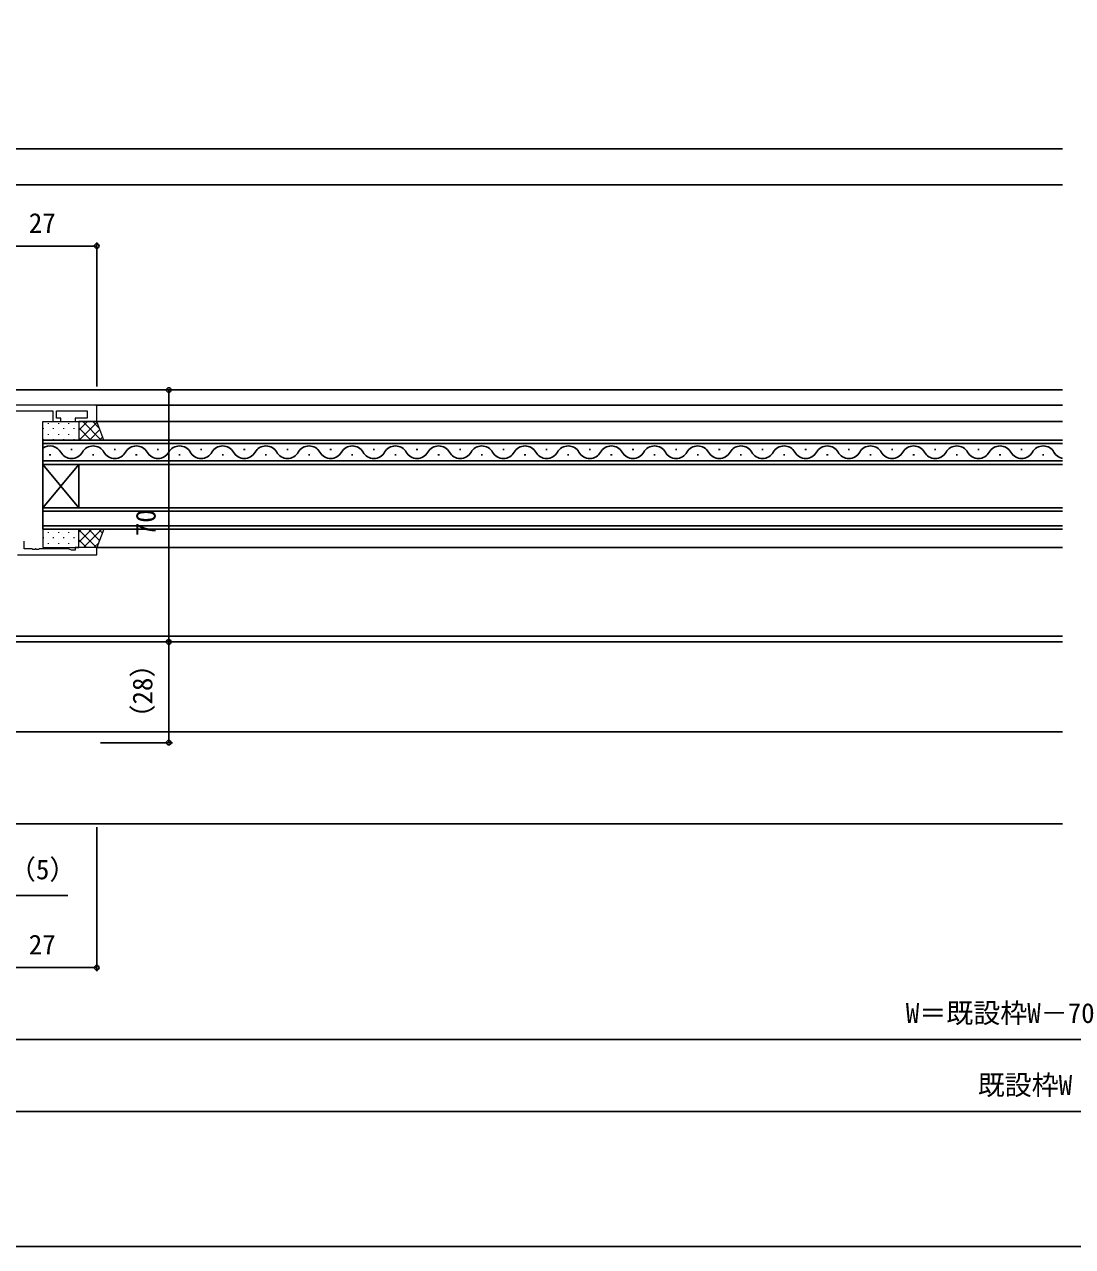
# Model space of a CAD drawing. Units: millimetres, scale not verified. Extents: x -437 to 438, y -554 to 551.
# Drawn here: x -284.9 to 6.4, y -553.5 to -213.9 of the extents above; entities that cross this region are included whole.
import ezdxf
from ezdxf.enums import TextEntityAlignment as Align

# ---------------------------------------------------------------- set-up
doc = ezdxf.new("R2010")
doc.units = ezdxf.units.MM
doc.header["$LTSCALE"] = 4
doc.layers.add('0-2_YKK_11', color=211, linetype='Continuous', lineweight=18)
doc.layers.add('0-5_YKK_13', color=4, linetype='Continuous', lineweight=18)
for name, color, linetype in [('0-4_YKK_12', 2, 'Continuous'), ('0-7_YKK_D', 6, 'Continuous'), ('0-8_YKK_ZWAK', 7, 'Continuous'), ('0-9_YSS_K', 3, 'Continuous')]:
    doc.layers.add(name, color=color, linetype=linetype)
doc.styles.add('ＭＳ ゴシック', font='')
doc.styles.get('ＭＳ ゴシック').set_extended_font_data('MS Gothic')

msp = doc.modelspace()

# ---------------------------------------------------------------- linework, layer by layer
at = {"layer": '0-2_YKK_11'}
for points in [[(-270.8, -324.3), (-264.8, -324.3), (-264.8, -319.7), (-291.8, -319.7), (-291.8, -315.5), (-326.8, -315.5), (-326.8, -328.5), (-336.8, -328.5), (-336.8, -330), (-326.67, -330)], [(-291.8, -321.33), (-277, -321.33), (-277, -324.3), (-274.8, -324.3), (-274.8, -323.3), (-276, -323.3), (-276, -321.33), (-267.5, -321.33), (-267.5, -323.3), (-270.8, -323.3), (-270.8, -324.3)], [(-286.8, -361.3), (-264.8, -361.3), (-264.8, -359.3), (-270.8, -359.3), (-270.8, -360), (-271.8, -360), (-272.707, -359.67), (-280.842, -359.67), (-281.025, -359.79), (-281.575, -359.79), (-281.758, -359.67), (-281.842, -359.67), (-282.025, -359.79), (-282.575, -359.79), (-282.758, -359.67), (-285, -359.67), (-285, -357.5)]]:
    msp.add_lwpolyline(points, dxfattribs=at)
at = {"layer": '0-4_YKK_12'}
for p, q in [((-351.8, -248.5), (3.534, -248.5)), ((-341.8, -258.5), (3.534, -258.5)), ((3.534, -315.5), (-291.8, -315.5)), ((3.534, -319.7), (-265.1, -319.7)), ((3.534, -324.3), (-265.3, -324.3)), ((-279.8, -329.4), (3.534, -329.4)), ((-279.8, -336.2), (-279.8, -329.4)), ((3.534, -330.4), (-279.8, -330.4)), ((-272, -332.04), (-271.6, -332.04)), ((-260, -332.04), (-259.6, -332.04)), ((-248, -332.04), (-247.6, -332.04)), ((-236, -332.04), (-235.6, -332.04)), ((-224, -332.04), (-223.6, -332.04)), ((-212, -332.04), (-211.6, -332.04)), ((-200, -332.04), (-199.6, -332.04)), ((-188, -332.04), (-187.6, -332.04)), ((-176, -332.04), (-175.6, -332.04)), ((-164, -332.04), (-163.6, -332.04)), ((-152, -332.04), (-151.6, -332.04)), ((-140, -332.04), (-139.6, -332.04)), ((-128, -332.04), (-127.6, -332.04)), ((-116, -332.04), (-115.6, -332.04)), ((-104, -332.04), (-103.6, -332.04)), ((-92, -332.04), (-91.6, -332.04)), ((-80, -332.04), (-79.6, -332.04)), ((-68, -332.04), (-67.6, -332.04)), ((-56, -332.04), (-55.6, -332.04)), ((-44, -332.04), (-43.6, -332.04)), ((-32, -332.04), (-31.6, -332.04)), ((-20, -332.04), (-19.6, -332.04)), ((-8, -332.04), (-7.6, -332.04)), ((-279.8, -335.2), (3.534, -335.2)), ((-278, -333.56), (-277.6, -333.56)), ((-266, -333.56), (-265.6, -333.56)), ((-254, -333.56), (-253.6, -333.56)), ((-242, -333.56), (-241.6, -333.56)), ((-230, -333.56), (-229.6, -333.56)), ((-218, -333.56), (-217.6, -333.56)), ((-206, -333.56), (-205.6, -333.56)), ((-194, -333.56), (-193.6, -333.56)), ((-182, -333.56), (-181.6, -333.56)), ((-170, -333.56), (-169.6, -333.56)), ((-158, -333.56), (-157.6, -333.56)), ((-146, -333.56), (-145.6, -333.56)), ((-134, -333.56), (-133.6, -333.56)), ((-122, -333.56), (-121.6, -333.56)), ((-110, -333.56), (-109.6, -333.56)), ((-98, -333.56), (-97.6, -333.56)), ((-86, -333.56), (-85.6, -333.56)), ((-74, -333.56), (-73.6, -333.56)), ((-62, -333.56), (-61.6, -333.56)), ((-50, -333.56), (-49.6, -333.56)), ((-38, -333.56), (-37.6, -333.56)), ((-26, -333.56), (-25.6, -333.56)), ((-14, -333.56), (-13.6, -333.56)), ((-2, -333.56), (-1.6, -333.56)), ((-279.8, -336.2), (-279.8, -348.2)), ((-279.8, -336.2), (-269.8, -348.2)), ((-279.8, -348.2), (-269.8, -336.2)), ((3.534, -336.2), (-279.8, -336.2)), ((-269.8, -336.2), (-269.8, -348.2)), ((-279.8, -348.2), (3.534, -348.2)), ((-279.8, -354.2), (-279.8, -348.2)), ((3.534, -349.2), (-279.8, -349.2)), ((-279.8, -353.2), (3.534, -353.2)), ((3.534, -354.2), (-279.8, -354.2)), ((3.534, -359.3), (-265.1, -359.3)), ((3.534, -383.87), (-291.8, -383.87)), ((3.534, -385.5), (-291.8, -385.5)), ((-291.8, -410.5), (3.534, -410.5))]:
    msp.add_line(p, q, dxfattribs=at)
for centre, start, end in [((-277.8, -334.477), 29.20254, 125.58666), ((-265.8, -334.477), 29.20254, 150.79746), ((-253.8, -334.477), 29.20254, 150.79746), ((-241.8, -334.477), 29.20254, 150.79746), ((-229.8, -334.477), 29.20254, 150.79746), ((-217.8, -334.477), 29.20254, 150.79746), ((-205.8, -334.477), 29.20254, 150.79746), ((-193.8, -334.477), 29.20254, 150.79746), ((-181.8, -334.477), 29.20254, 150.79746), ((-169.8, -334.477), 29.20254, 150.79746), ((-157.8, -334.477), 29.20254, 150.79746), ((-145.8, -334.477), 29.20254, 150.79746), ((-133.8, -334.477), 29.20254, 150.79746), ((-121.8, -334.477), 29.20254, 150.79746), ((-109.8, -334.477), 29.20254, 150.79746), ((-97.8, -334.477), 29.20254, 150.79746), ((-85.8, -334.477), 29.20254, 150.79746), ((-73.8, -334.477), 29.20254, 150.79746), ((-61.8, -334.477), 29.20254, 150.79746), ((-49.8, -334.477), 29.20254, 150.79746), ((-37.8, -334.477), 29.20254, 150.79746), ((-25.8, -334.477), 29.20254, 150.79746), ((-13.8, -334.477), 29.20254, 150.79746), ((-1.8, -334.477), 29.20254, 150.79746), ((-271.8, -331.123), 209.20254, 330.79746), ((-259.8, -331.123), 209.20254, 330.79746), ((-247.8, -331.123), 209.20254, 330.79746), ((-235.8, -331.123), 209.20254, 330.79746), ((-223.8, -331.123), 209.20254, 330.79746), ((-211.8, -331.123), 209.20254, 330.79746), ((-199.8, -331.123), 209.20254, 330.79746), ((-187.8, -331.123), 209.20254, 330.79746), ((-175.8, -331.123), 209.20254, 330.79746), ((-163.8, -331.123), 209.20254, 330.79746), ((-151.8, -331.123), 209.20254, 330.79746), ((-139.8, -331.123), 209.20254, 330.79746), ((-127.8, -331.123), 209.20254, 330.79746), ((-115.8, -331.123), 209.20254, 330.79746), ((-103.8, -331.123), 209.20254, 330.79746), ((-91.8, -331.123), 209.20254, 330.79746), ((-79.8, -331.123), 209.20254, 330.79746), ((-67.8, -331.123), 209.20254, 330.79746), ((-55.8, -331.123), 209.20254, 330.79746), ((-43.8, -331.123), 209.20254, 330.79746), ((-31.8, -331.123), 209.20254, 330.79746), ((-19.8, -331.123), 209.20254, 330.79746), ((-7.8, -331.123), 209.20254, 330.79746), ((4.2, -331.123), 209.20254, 258.82699)]:
    msp.add_arc(centre, 3.437, start, end, dxfattribs=at)
at = {"layer": '0-5_YKK_13'}
for p, q in [((-278.29, -324.72), (-278.29, -324.92)), ((-275.46, -324.72), (-275.46, -324.92)), ((-272.63, -324.72), (-272.63, -324.92)), ((-267.394, -324.3), (-269.8, -326.707)), ((-264.734, -324.469), (-269.665, -329.4)), ((-263.617, -329.4), (-268.717, -324.3)), ((-264.098, -326.091), (-265.889, -324.3)), ((-279.705, -326.135), (-279.705, -326.335)), ((-279.705, -329.165), (-279.705, -329.365)), ((-278.29, -327.75), (-278.29, -327.95)), ((-276.875, -326.135), (-276.875, -326.335)), ((-276.875, -329.165), (-276.875, -329.365)), ((-275.46, -327.75), (-275.46, -327.95)), ((-274.045, -326.135), (-274.045, -326.335)), ((-274.045, -329.165), (-274.045, -329.365)), ((-272.63, -327.75), (-272.63, -327.95)), ((-271.215, -326.135), (-271.215, -326.335)), ((-271.215, -329.165), (-271.215, -329.365)), ((-266.446, -329.4), (-269.8, -326.046)), ((-269.274, -329.4), (-269.8, -328.874)), ((-263.937, -326.5), (-266.837, -329.4)), ((-263.14, -328.532), (-264.008, -329.4)), ((-279.705, -356.435), (-279.705, -356.635)), ((-278.29, -355.02), (-278.29, -355.22)), ((-276.875, -356.435), (-276.875, -356.635)), ((-275.46, -355.02), (-275.46, -355.22)), ((-274.045, -356.435), (-274.045, -356.635)), ((-272.63, -355.02), (-272.63, -355.22)), ((-271.215, -356.435), (-271.215, -356.635)), ((-266.181, -354.2), (-269.8, -357.819)), ((-269.009, -354.2), (-269.8, -354.991)), ((-264.83, -359.3), (-269.8, -354.33)), ((-263.352, -354.2), (-268.452, -359.3)), ((-264.012, -357.29), (-267.101, -354.2)), ((-263.215, -355.258), (-264.273, -354.2)), ((-278.29, -358.05), (-278.29, -358.25)), ((-275.46, -358.05), (-275.46, -358.25)), ((-272.63, -358.05), (-272.63, -358.25)), ((-267.658, -359.3), (-269.8, -357.158)), ((-264.268, -357.945), (-265.624, -359.3))]:
    msp.add_line(p, q, dxfattribs=at)
for points in [[(-269.8, -324.3), (-269.8, -329.4), (-279.8, -329.4), (-279.8, -324.3)], [(-269.8, -329.4), (-262.8, -329.4), (-264.8, -324.3), (-269.8, -324.3)], [(-269.8, -359.3), (-269.8, -354.2), (-279.8, -354.2), (-279.8, -359.3)], [(-269.8, -354.2), (-262.8, -354.2), (-264.8, -359.3), (-269.8, -359.3)]]:
    msp.add_lwpolyline(points, close=True, dxfattribs=at)
at = {"layer": '0-7_YKK_D'}
for p, q in [((-264.8, -314.5), (-264.8, -274.5)), ((-291.8, -275.5), (-264.8, -275.5)), ((-263.8, -315.5), (-243.8, -315.5)), ((-244.8, -315.5), (-244.8, -385.5)), ((-263.8, -385.5), (-243.8, -385.5)), ((-263.8, -385.5), (-243.8, -385.5)), ((-244.8, -385.5), (-244.8, -413.5)), ((-263.8, -413.5), (-243.8, -413.5)), ((-264.8, -437), (-264.8, -477)), ((-291.8, -476), (-264.8, -476)), ((-291.8, -496), (-279.676, -496)), ((-284.8, -496), (286.2, -496)), ((-326.8, -516), (328.2, -516))]:
    msp.add_line(p, q, dxfattribs=at)
msp.add_lwpolyline([(-296.801, -456), (-291.8, -456), (-272.849, -456)], dxfattribs=at)
for centre in [(-264.8, -275.5), (-244.8, -315.5), (-244.8, -385.5), (-244.8, -385.5), (-244.8, -413.5), (-264.8, -476)]:
    msp.add_circle(centre, 0.637, dxfattribs=at)
at = {"layer": '0-8_YKK_ZWAK'}
msp.add_lwpolyline([(-436.8, -553.5), (438.2, -553.5), (438.2, 516.5)], dxfattribs=at)
at = {"layer": '0-9_YSS_K'}
msp.add_line((-341.8, -436), (3.534, -436), dxfattribs=at)

# ---------------------------------------------------------------- texts
at = {"layer": '0-7_YKK_D', "style": 'ＭＳ ゴシック'}
for s, p in [('27', (-283.691, -273.5)), ('（5）', (-289.21, -453.105)), ('27', (-283.691, -474)), ('W＝既設枠W－70', (-39.975, -493.02)), ('既設枠W', (-19.989, -513.02))]:
    msp.add_text(s, height=5.499, dxfattribs=at).set_placement(p, align=Align.BOTTOM_LEFT)
for s, p in [('70', (-246.8, -356.125)), ('（28）', (-247.695, -410.388))]:
    msp.add_text(s, height=5.499, rotation=90, dxfattribs=at).set_placement(p, align=Align.BOTTOM_LEFT)

doc.saveas('drawing.dxf')
